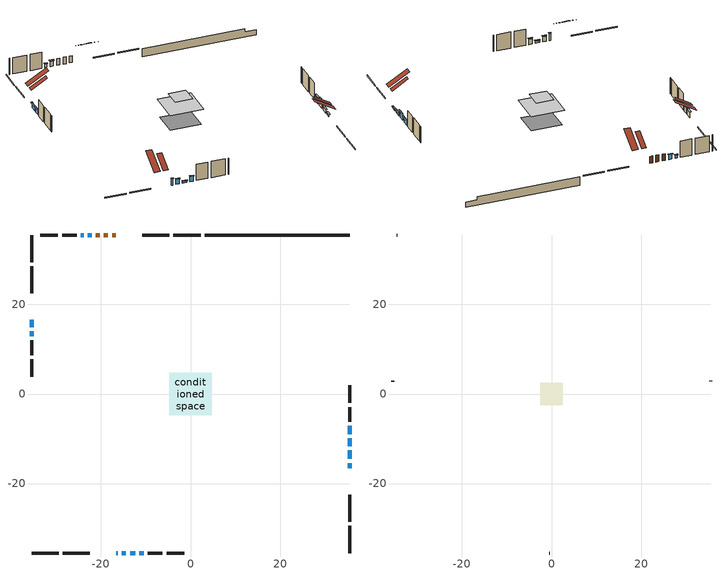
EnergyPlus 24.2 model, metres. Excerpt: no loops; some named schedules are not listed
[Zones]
conditioned space
 floor adiabatic (AdiabaticFloorConstruction): -4.73,-4.73 -4.73,4.73 4.73,4.73 4.73,-4.73 z3.12
 floor foundation (Slab1 construction): -4.35,-3.73 -4.35,3.73 4.35,3.73 4.35,-3.73 z-1.83
 wall outside (RimJoist1 construction): 2.26,35.5 -3.8,35.5 / -35.5,-35.5 -29.44,-35.5 / -35.5,35.5 -35.5,29.44 / 35.5,-35.5 35.5,-29.44 z0.68:0.98
 wall outside (RimJoist2 construction): -4.73,35.5 -10.79,35.5 / -28.51,-35.5 -22.45,-35.5 / -35.5,28.51 -35.5,22.45 / 35.5,-28.51 35.5,-22.45 z0.68:0.98
 wall outside (AdiabaticWallConstruction 1): -16.64,35.5 -17.5,35.5 / -18.42,35.5 -19.31,35.5 / -20.24,35.5 -21.1,35.5 z0.68:2.71
 wall outside (AdiabaticWallConstruction): -16.6,-35.5 -16.27,-35.5 / 35.5,-11.64 35.5,-9.87 z0.68:2.71; -22.03,35.5 -22.94,35.5 / -15.34,-35.5 -14.43,-35.5 z0.68:2.21; -23.87,35.5 -24.48,35.5 / 35.5,-14.51 35.5,-12.57 z0.68:1.65; 35.5,-16.6 35.5,-15.43 / -13.5,-35.5 -12.33,-35.5 z0.68:1.24; -35.5,16.6 -35.5,14.92 / -35.5,14 -35.5,12.88 / 35.5,-8.94 35.5,-7.11 z0.68:2.2; -11.4,-35.5 -10.44,-35.5 z0.68:2.26
 wall outside (Wall1 construction): -25.41,35.5 -28.66,35.5 / -9.51,-35.5 -6.26,-35.5 / -35.5,11.95 -35.5,8.7 / 35.5,-6.18 35.5,-2.93 z0.68:5.56
 wall outside (Wall2 construction): -29.59,35.5 -33.51,35.5 / -5.33,-35.5 -1.4,-35.5 / -35.5,7.77 -35.5,3.85 / 35.5,-2 35.5,1.92 z0.68:5.56
 wall foundation (FoundationWall1 construction): 3.19,35.5,-1.83 3.19,35.5,0.68 32.27,35.5,0.68 32.27,35.5,-0.26 35.5,35.5,-0.26 35.5,35.5,-1.83
 window (WindowConstruction 9): -16.6,-35.5 -16.27,-35.5 z0.68:2.71
 window (WindowConstruction 6): -22.03,35.5 -22.94,35.5 z0.68:2.2
 window (WindowConstruction 7): -23.87,35.5 -24.48,35.5 z0.68:1.65
 window (WindowConstruction 8): -15.34,-35.5 -14.43,-35.5 z0.68:2.2
 window (WindowConstruction 10): 35.5,-16.6 35.5,-15.43 z0.68:1.24
 window (WindowConstruction 11): -13.5,-35.5 -12.33,-35.5 z0.68:1.24
 window (WindowConstruction): -35.5,16.6 -35.5,14.93 z0.68:2.2
 window (WindowConstruction 1): -35.5,14 -35.5,12.88 z0.68:2.2
 window (WindowConstruction 2): 35.5,-14.51 35.5,-12.57 z0.68:1.65
 window (WindowConstruction 3): 35.5,-11.64 35.5,-9.87 z0.68:2.71
 window (WindowConstruction 4): -11.4,-35.5 -10.44,-35.5 z0.68:2.26
 window (WindowConstruction 5): 35.5,-8.94 35.5,-7.11 z0.68:2.2
 door (Door): -16.64,35.5 -17.49,35.5 z0.68:2.71
 door (Door 1): -18.42,35.5 -19.31,35.5 z0.68:2.71
 door (Door 2): -20.24,35.5 -21.1,35.5 z0.68:2.71
 ceiling adiabatic (AdiabaticFloorConstruction): 4.73,-4.73 4.73,4.73 -4.73,4.73 -4.73,-4.73 z3.12
 roof outside (Roof1 construction): -13.43,35.5,5.56 -13.43,29.58,9.01 -11.71,29.58,9.01 -11.71,35.5,5.56; -19.81,-35.5,5.56 -19.81,-29.58,9.01 -21.52,-29.58,9.01 -21.52,-35.5,5.56; -35.5,19.81,5.56 -29.58,19.81,9.01 -29.58,21.52,9.01 -35.5,21.52,5.56; 35.5,-19.81,5.56 29.58,-19.81,9.01 29.58,-21.52,9.01 35.5,-21.52,5.56
attic - vented
 floor to conditioned space (Floor1 construction Reversed): -2.51,-2.51 -2.51,2.51 2.51,2.51 2.51,-2.51 z5.56
 wall outside (Wall3 construction): -34.44,35.5 -34.57,35.5 / -0.48,-35.5 -0.35,-35.5 / -35.5,2.92 -35.5,2.79 / 35.5,2.85 35.5,2.98 z0.68:5.56
 roof outside (Roof2 construction): -15.71,35.5,5.56 -15.71,30.83,8.28 -14.36,30.83,8.28 -14.36,35.5,5.56; -17.53,-35.5,5.56 -17.53,-30.83,8.28 -18.88,-30.83,8.28 -18.88,-35.5,5.56; -35.5,17.53,5.56 -30.83,17.53,8.28 -30.83,18.88,8.28 -35.5,18.88,5.56; 35.5,-17.53,5.56 30.83,-17.53,8.28 30.83,-18.88,8.28 35.5,-18.88,5.56
shading: -16.07,-35.5 -16.8,-35.5 -16.8,-35.91 -16.07,-35.91 z2.91; -23.14,35.5 -21.83,35.5 -21.83,35.91 -23.14,35.91 z2.41; -24.68,35.5 -23.67,35.5 -23.67,35.91 -24.68,35.91 z1.85; -14.23,-35.5 -15.54,-35.5 -15.54,-35.91 -14.23,-35.91 z2.41; 35.5,-15.23 35.5,-16.8 35.91,-16.8 35.91,-15.23 z1.44; -12.13,-35.5 -13.7,-35.5 -13.7,-35.91 -12.13,-35.91 z1.44; -35.5,14.72 -35.5,16.8 -35.91,16.8 -35.91,14.72 z2.41; -35.5,12.68 -35.5,14.2 -35.91,14.2 -35.91,12.68 z2.41; 35.5,-12.37 35.5,-14.71 35.91,-14.71 35.91,-12.37 z1.85; 35.5,-9.67 35.5,-11.84 35.91,-11.84 35.91,-9.67 z2.91; -10.24,-35.5 -11.6,-35.5 -11.6,-35.91 -10.24,-35.91 z2.46; 35.5,-6.91 35.5,-9.14 35.91,-9.14 35.91,-6.91 z2.41
[Building]
Building 1: Terrain=Suburbs
[Site:Location]
Quebec Intl AP_QC: Latitude {deg}=46.8; Longitude {deg}=-71.38; Time Zone {hr}=-5; Elevation {m}=74; Keep Site Location Information=Yes
[Site:GroundTemperature:Shallow]
0.0108218, -2.24938, -2.43038, -1.3578, 2.94801, 7.23376, 10.9493, 13.303, 13.5029, 11.5886, 7.96783, 3.81355
[Site:WaterMainsTemperature]
Calculation Method=Schedule; Temperature Schedule=mains temperature schedule
[Material] Roughness=Rough; Thermal Absorptance=0.9
Name | Thickness {m} | Conductivity {W/m-K} | Density {kg/m3} | Specific Heat {J/kg-K} | Solar Absorptance | Visible Absorptance
asphalt or fiberglass shingles | 0.00635 | 0.162714 | 1121.4 | 1465.45 | 0.4 | 0.4
ceiling loosefill ins | 0.169333 | 0.0480833 | 16.02 | 1046.75 | 0.7 | 0.7
ceiling stud and cavity | 0.1397 | 0.120941 | 65.682 | 1177.47 | 0.7 | 0.7
concrete 4.0 in. | 0.1016 | 1.803125 | 2242.8 | 837.4 | 0.7 | 0.7
concrete 8.0 in. | 0.2032 | 1.803125 | 2242.8 | 837.4 | 0.7 | 0.7
door material | 0.04445 | 0.327969 | 512.64 | 1214.23 | 0.7 | 0.7
door material 1 | 0.04445 | 0.188738 | 512.64 | 1214.23 | 0.7 | 0.7
exterior vertical ins | 0.00187669 | 0.029427 | 32.04 | 1214.23 | 0.7 | 0.7
floor covering | 0.0127 | 0.0433444 | 54.468 | 1339.84 | 0.6 | 0.6
floor rigid ins; wall rigid ins 1 | 0.512978 | 0.029427 | 32.04 | 1214.23 | 0.7 | 0.7
floor stud and cavity | 0.1397 | 1.75129 | 37.0049 | 1207.88 | 0.7 | 0.7
furniture material conditioned space 1 | 0.1524 | 0.115458 | 640.8 | 1214.23 | 0.6 | 0.6
gypsum board | 0.0127 | 0.160291 | 801 | 837.4 | 0.6 | 0.6
gypsum board 1 | 0.0127 | 0.160291 | 801 | 837.4 | 0.7 | 0.7
osb sheathing 0.5 in. | 0.0127 | 0.115458 | 512.64 | 1214.23 | 0.7 | 0.7
osb sheathing 0.75 in. | 0.01905 | 0.115458 | 512.64 | 1214.23 | 0.7 | 0.7
osb sheathing 2.0 in. | 0.0508 | 0.115458 | 512.64 | 1214.23 | 0.7 | 0.7
rim joist rigid ins; wall rigid ins | 0.051816 | 0.029427 | 32.04 | 1214.23 | 0.7 | 0.7
rim joist stud and cavity | 0.0508 | 0.353641 | 125.044 | 1163.47 | 0.6 | 0.6
rim joist stud and cavity 1 | 0.0508 | 0.0327625 | 125.044 | 1163.47 | 0.6 | 0.6
roof rigid ins | 0.103632 | 0.029427 | 32.04 | 1214.23 | 0.7 | 0.7
roof stud and cavity | 0.2032 | 0.240585 | 78.34581 | 1123.46 | 0.7 | 0.7
wall stud and cavity | 0.1397 | 0.120759 | 139.0536 | 1170.24 | 0.7 | 0.7
wall stud and cavity 1 | 0.1397 | 0.120028 | 139.0536 | 1170.24 | 0.7 | 0.7
wall stud and cavity 2 | 0.0889 | 6.9971 | 50.32683 | 1063.81 | 0.6 | 0.6
wall stud and cavity 3 | 0.0889 | 0.380278 | 52.3479 | 1209.89 | 0.7 | 0.7
wall stud and cavity 4 | 0.0889 | 0.391764 | 83.0341 | 1211.67 | 0.7 | 0.7
wood siding | 0.0254 | 0.102417 | 544.68 | 1172.36 | 0.4 | 0.4
wood siding 1 | 0.00254 | 0.102417 | 544.68 | 1172.36 | 0.4 | 0.4
wood siding 2; wood siding 3; wood siding 4 | 0.0254 | 0.102417 | 544.68 | 1172.36 | 0.7 | 0.7
[WindowMaterial:SimpleGlazingSystem]
Name | U-Factor {W/m2-K} | Solar Heat Gain Coefficient
WindowMaterial | 2.90941 | 0.64
WindowMaterial 1 | 2.929848 | 0.61
WindowMaterial 2 | 2.95994 | 0.56
WindowMaterial 3 | 4.23352 | 0.68
WindowMaterial 4 | 2.938365 | 0.6
WindowMaterial 5 | 2.94348 | 0.59
WindowMaterial 6 | 2.82935 | 0.59
WindowMaterial 7 | 2.99401 | 0.51
WindowMaterial 8 | 5.7467 | 0.59
WindowMaterial 9 | 7.43988 | 0.7
[Construction]
AdiabaticFloorConstruction: floor stud and cavity, floor rigid ins, osb sheathing 0.75 in., floor covering
AdiabaticWallConstruction: wood siding 3, wall rigid ins 1, wall stud and cavity 3, gypsum board
AdiabaticWallConstruction 1: wood siding 4, wall rigid ins 1, wall stud and cavity 3, gypsum board
Door; Door 2: door material
Door 1: door material 1
Floor1 construction Reversed: gypsum board, ceiling stud and cavity, ceiling loosefill ins
FoundationWall1 construction: concrete 8.0 in., gypsum board 1
furniture construction conditioned space 1: furniture material conditioned space 1
PartitionWallConstruction: gypsum board, wall stud and cavity 4, gypsum board
RimJoist1 construction: wood siding 2, osb sheathing 2.0 in., rim joist stud and cavity
RimJoist2 construction: wood siding 2, rim joist rigid ins, osb sheathing 2.0 in., rim joist stud and cavity 1
Roof1 construction: asphalt or fiberglass shingles, roof rigid ins, osb sheathing 0.75 in., roof stud and cavity, gypsum board
Roof2 construction: asphalt or fiberglass shingles
Slab1 construction: concrete 4.0 in.
Wall1 construction: wood siding, wall rigid ins, osb sheathing 0.5 in., wall stud and cavity, gypsum board
Wall2 construction: wood siding, wall rigid ins, osb sheathing 0.5 in., wall stud and cavity 1, gypsum board
Wall3 construction: wood siding 1, wall stud and cavity 2
WindowConstruction: WindowMaterial
WindowConstruction 1: WindowMaterial 1
WindowConstruction 10; WindowConstruction 11: WindowMaterial 9
WindowConstruction 2: WindowMaterial 2
WindowConstruction 3: WindowMaterial 3
WindowConstruction 4: WindowMaterial 4
WindowConstruction 5; WindowConstruction 8: WindowMaterial 5
WindowConstruction 6: WindowMaterial 6
WindowConstruction 7: WindowMaterial 7
WindowConstruction 9: WindowMaterial 8
[Zone] Multiplier=1; Part of Total Floor Area=Yes
Name | Volume {m3}
attic - vented | 10.6109
conditioned space | 527.3
[Space]
Name | Zone | Volume {m3}
attic - vented 1 | attic - vented | 10.6109
conditioned space 1 | conditioned space | 527.3
[ZoneInfiltration:EffectiveLeakageArea]
infil attic - vented 1: Zone or Space=attic - vented 1; Schedule=Always On Discrete; Effective Air Leakage Area {cm2}=929.723; Stack Coefficient=0.000528302; Wind Coefficient=1.55296e-05
[ZoneMixing]
whole house fan mix: Zone or Space=attic - vented; Schedule=Always On Continuous; Design Flow Rate Calculation Method=Flow/Zone; Design Flow Rate {m3/s}=0; Source Zone or Space=conditioned space
[SurfaceProperty:ExposedFoundationPerimeter]
Slab1: Exposed Perimeter Calculation Method=TotalExposedPerimeter; Total Exposed Perimeter {m}=32.309
[InternalMass] Zone or ZoneList=conditioned space; Space or SpaceList=conditioned space 1
Name | Construction | Surface Area {m2}
furniture mass conditioned space 1 | furniture construction conditioned space 1 | 61.6999
partition wall mass | PartitionWallConstruction | 154.25
[Lights]
interior lighting: Zone or ZoneList or Space or SpaceList=conditioned space 1; Schedule=interior lighting schedule; Design Level Calculation Method=LightingLevel; Lighting Level {W}=343.2; Return Air Fraction=0; Fraction Radiant=0.6; Fraction Visible=0.2; Fraction Replaceable=1
[People]
occupants: Zone or ZoneList or Space or SpaceList=conditioned space 1; Number of People Schedule=occupants schedule; Number of People Calculation Method=People; Number of People=3; Fraction Radiant=0.314171; Sensible Heat Fraction=0.56303; Activity Level Schedule=occupants activity schedule; Carbon Dioxide Generation Rate {m3/s-W}=0; Enable ASHRAE 55 Comfort Warnings=No; Mean Radiant Temperature Calculation Type=EnclosureAveraged
[ElectricEquipment] Zone or ZoneList or Space or SpaceList=conditioned space 1; Design Level Calculation Method=EquipmentLevel
Name | Schedule | Design Level {W} | Fraction Latent | Fraction Radiant | Fraction Lost
clothes dryer | clothes dryer schedule | 140.772 | 0.015 | 0.081 | 0.85
clothes washer | clothes washer schedule | 32.1985 | 0.03 | 0.162 | 0.7
cooking range | cooking range schedule | 215.147 | 0.08 | 0.432 | 0.2
dishwasher | dishwasher schedule | 66.8632 | 0.3 | 0.18 | 0.4
fridge | fridge schedule | 72.9452 | 0 | 0.6 | 0
mech vent house fan | mech vent house fan schedule | 0 | 0 | 0 | 1
mech vent house fan cfis | mech vent house fan cfis schedule | 0 | 0 | 0 | 0
mech vent range fan 0 | mech vent range fan 0 schedule | 57 | 0 | 0 | 1
misc plug loads | misc plug loads schedule | 494.7 | 0.045 | 0.513 | 0.1
whole house fan | Always On Discrete | 0 | 0 | 0 | 1
[OtherEquipment] Zone or ZoneList or Space or SpaceList=conditioned space 1; Design Level Calculation Method=EquipmentLevel
Name | Fuel Type | Schedule | Design Level {W} | Fraction Latent | Fraction Radiant | Fraction Lost
clothes dryer 1 | Electricity | clothes dryer schedule | 0 | 0.015 | 0.081 | 0.85
cooking range 1 | Electricity | cooking range schedule | 0 | 0.08 | 0.432 | 0.2
general water use latent | None | general water use schedule | 62.594 | 1 | 0 | 0
general water use sensible | None | general water use schedule | -61.6891 | 0 | 0.6 | 0
mech vent house fan latent load | None | Always On Discrete | 0 | 1 | 0 | 0
mech vent house fan sensible load | None | Always On Discrete | 0 | 0 | 0 | 0
water heater energy adjustment1 | Electricity | Always On Discrete | 0.01 | 0 | 0 | 1
[ZoneInfiltration:DesignFlowRate] Zone or ZoneList or Space or SpaceList=conditioned space 1; Schedule=Always On Discrete; Design Flow Rate Calculation Method=Flow/Zone; Design Flow Rate {m3/s}=0
infil flow; natural vent flow; whole house fan flow
[ZoneControl:Thermostat]
conditioned space Thermostat: Zone or ZoneList=conditioned space; Control Type Schedule=conditioned space Thermostat Schedule; Control 1=conditioned space temperature setpoint; Temperature Difference Between Cutout And Setpoint {deltaC}=0
[ZoneHVAC:Baseboard:Convective:Electric]
electric baseboard: Availability Schedule=Always On Discrete; Heating Design Capacity {W}=14635.4; Efficiency=1
[AirLoopHVAC:UnitarySystem]
unit heater unitary system: Control Type=Load; Controlling Zone or Thermostat Location=conditioned space; Dehumidification Control Type=None; Availability Schedule=Always On Discrete; Supply Fan=unit heater supply fan; Fan Placement=BlowThrough; Supply Air Fan Operating Mode Schedule=unit heater auto fan schedule; Heating Coil=unit heater htg coil; DX Heating Coil Sizing Ratio=1; Use DOAS DX Cooling Coil=No; Minimum Supply Air Temperature {C}=2; Latent Load Control=SensibleOnlyLoadControl; Cooling Supply Air Flow Rate Method=None; Heating Supply Air Flow Rate Method=SupplyAirFlowRate; Heating Supply Air Flow Rate {m3/s}=0.00141584; No Load Supply Air Flow Rate Method=SupplyAirFlowRate; No Load Supply Air Flow Rate {m3/s}=0; No Load Supply Air Flow Rate Control Set To Low Speed=Yes; Maximum Supply Air Temperature {C}=48.8889; Maximum Outdoor Dry-Bulb Temperature for Supplemental Heater Operation {C}=21; Ancillary On-Cycle Electric Power {W}=0; Ancillary Off-Cycle Electric Power {W}=0
[Fan:SystemModel]
unit heater supply fan: Availability Schedule=Always On Discrete; Design Maximum Air Flow Rate {m3/s}=0.00141584; Speed Control Method=Discrete; Electric Power Minimum Flow Rate Fraction=0.2; Design Pressure Rise {Pa}=500; Motor Efficiency=1; Motor In Air Stream Fraction=1; Design Electric Power Consumption {W}=Autosize; Design Power Sizing Method=PowerPerFlow; Electric Power Per Unit Flow Rate {W/(m3/s)}=28251.7; Electric Power Per Unit Flow Rate Per Unit Pressure {W/((m3/s)-Pa)}=1.66667; Fan Total Efficiency=0.7; Motor Loss Radiative Fraction=0; Number of Speeds=1; Speed Flow Fraction 1=1; Speed Electric Power Fraction 1=1
[Coil:Heating:Fuel]
unit heater htg coil: Availability Schedule=Always On Discrete; Fuel Type=OtherFuel1; Burner Efficiency=0.3; Nominal Capacity {W}=0.293071; On Cycle Parasitic Electric Load {W}=0; Off Cycle Parasitic Fuel Load {W}=0
[Zone equipment]
conditioned space: electric baseboard, unit heater unitary system
[Foundation:Kiva]
Foundation Kiva 1: Initial Indoor Air Temperature {C}=18; Wall Height Above Grade {m}=0.680009; Wall Depth Below Slab {m}=0.2032; Custom Block Material Name 1=exterior vertical ins; Custom Block Depth 1 {m}=2.51; Custom Block X Position 1 {m}=0.2159; Custom Block Z Position 1 {m}=0
[Foundation:Kiva:Settings]
Soil Conductivity {W/m-K}=0.849921; Soil Density {kg/m3}=1842.3; Soil Specific Heat {J/kg-K}=418.7; Ground Solar Absorptivity=0.9; Ground Thermal Absorptivity=0.9; Ground Surface Roughness {m}=0.03; Far-Field Width {m}=40; Deep-Ground Boundary Condition=ZeroFlux; Deep-Ground Depth {m}=40; Minimum Cell Dimension {m}=0.2; Maximum Cell Growth Coefficient=3; Simulation Timestep=Timestep
[Exterior:Lights]
exterior lighting: Schedule=exterior lighting schedule; Design Level {W}=75.6
[EnergyManagementSystem:GlobalVariable]
infil_program_Qfan
infil_program_Qinf
natural_vent_program_Qnv
natural_vent_program_Qwhf
[EnergyManagementSystem:Sensor]
Name | Output:Variable or Output:Meter Index Key | Output:Variable or Output:Meter
airflow_gain | infil flow | Infiltration Sensible Heat Gain Energy
airflow_gain_1 | natural vent flow | Infiltration Sensible Heat Gain Energy
airflow_gain_2 | whole house fan flow | Infiltration Sensible Heat Gain Energy
airflow_loss | infil flow | Infiltration Sensible Heat Loss Energy
airflow_loss_1 | natural vent flow | Infiltration Sensible Heat Loss Energy
airflow_loss_2 | whole house fan flow | Infiltration Sensible Heat Loss Energy
clg_load_cond |  | Cooling:EnergyTransfer:Zone:CONDITIONED SPACE
clg_sp_s; clg_sp_s_1 | cooling setpoint | Schedule Value
clothes_dryer_exhaust_0_sch_s | clothes dryer exhaust 0 schedule | Schedule Value
conditioned_space_clg_unmet_s | conditioned space | Zone Cooling Setpoint Not Met Time
conditioned_space_htg_unmet_s | conditioned space | Zone Heating Setpoint Not Met Time
cool_season | cooling season schedule | Schedule Value
fridge_tin_s | conditioned space | Zone Mean Air Temperature
htg_load_cond |  | Heating:EnergyTransfer:Zone:CONDITIONED SPACE
htg_sp_s; htg_sp_s_1 | heating setpoint | Schedule Value
ig_ee_conv | clothes dryer | Electric Equipment Convective Heating Energy
ig_ee_conv_2 | cooking range | Electric Equipment Convective Heating Energy
ig_ee_conv_4 | fridge | Electric Equipment Convective Heating Energy
ig_ee_conv_5 | misc plug loads | Electric Equipment Convective Heating Energy
ig_ee_conv_6 | whole house fan | Electric Equipment Convective Heating Energy
ig_ee_rad | clothes dryer | Electric Equipment Radiant Heating Energy
ig_ee_rad_2 | cooking range | Electric Equipment Radiant Heating Energy
ig_ee_rad_4 | fridge | Electric Equipment Radiant Heating Energy
ig_ee_rad_5 | misc plug loads | Electric Equipment Radiant Heating Energy
ig_ee_rad_6 | whole house fan | Electric Equipment Radiant Heating Energy
ig_lgt_conv | interior lighting | Lights Convective Heating Energy
ig_lgt_rad | interior lighting | Lights Radiant Heating Energy
ig_lgt_vis | interior lighting | Lights Visible Radiation Heating Energy
ig_oe_conv | clothes dryer 1 | Other Equipment Convective Heating Energy
ig_oe_conv_1 | cooking range 1 | Other Equipment Convective Heating Energy
ig_oe_conv_2 | general water use latent | Other Equipment Convective Heating Energy
ig_oe_conv_3 | general water use sensible | Other Equipment Convective Heating Energy
ig_oe_conv_4 | water heater energy adjustment1 | Other Equipment Convective Heating Energy
ig_oe_rad | clothes dryer 1 | Other Equipment Radiant Heating Energy
ig_oe_rad_1 | cooking range 1 | Other Equipment Radiant Heating Energy
ig_oe_rad_2 | general water use latent | Other Equipment Radiant Heating Energy
ig_oe_rad_3 | general water use sensible | Other Equipment Radiant Heating Energy
ig_oe_rad_4 | water heater energy adjustment1 | Other Equipment Radiant Heating Energy
ig_ppl_conv | occupants | People Convective Heating Energy
ig_ppl_rad | occupants | People Radiant Heating Energy
im_conv | furniture mass conditioned space 1 | Surface Inside Face Convection Heat Gain Energy
im_conv_1 | partition wall mass | Surface Inside Face Convection Heat Gain Energy
im_ig | furniture mass conditioned space 1 | Surface Inside Face Internal Gains Radiation Heat Gain Energy
im_ig_1 | partition wall mass | Surface Inside Face Internal Gains Radiation Heat Gain Energy
im_lgt | furniture mass conditioned space 1 | Surface Inside Face Lights Radiation Heat Gain Energy
im_lgt_1 | partition wall mass | Surface Inside Face Lights Radiation Heat Gain Energy
im_sol | furniture mass conditioned space 1 | Surface Inside Face Solar Radiation Heat Gain Energy
im_sol_1 | partition wall mass | Surface Inside Face Solar Radiation Heat Gain Energy
im_surf | furniture mass conditioned space 1 | Surface Inside Face Net Surface Thermal Radiation Heat Gain Energy
im_surf_1 | partition wall mass | Surface Inside Face Net Surface Thermal Radiation Heat Gain Energy
mech_vent_range_fan_0_sch_s | mech vent range fan 0 schedule | Schedule Value
mv_conv | mech vent house fan | Electric Equipment Convective Heating Energy
mv_conv_1 | mech vent house fan cfis | Electric Equipment Convective Heating Energy
mv_conv_2 | mech vent range fan 0 | Electric Equipment Convective Heating Energy
mv_conv_3 | mech vent house fan latent load | Other Equipment Convective Heating Energy
mv_conv_4 | mech vent house fan sensible load | Other Equipment Convective Heating Energy
mv_rad | mech vent house fan | Electric Equipment Radiant Heating Energy
mv_rad_1 | mech vent house fan cfis | Electric Equipment Radiant Heating Energy
mv_rad_2 | mech vent range fan 0 | Electric Equipment Radiant Heating Energy
mv_rad_3 | mech vent house fan latent load | Other Equipment Radiant Heating Energy
mv_rad_4 | mech vent house fan sensible load | Other Equipment Radiant Heating Energy
natural_vent_s | natural vent schedule | Schedule Value
out_pb_s |  | Site Outdoor Air Barometric Pressure
out_wt_s |  | Site Outdoor Air Humidity Ratio
site_vw_s |  | Site Wind Speed
ss_back_out | Window1 | Surface Window Shortwave from Zone Back Out Window Heat Transfer Rate
ss_back_out_1 | Window10 | Surface Window Shortwave from Zone Back Out Window Heat Transfer Rate
ss_back_out_10 | Window7 | Surface Window Shortwave from Zone Back Out Window Heat Transfer Rate
ss_back_out_11 | Window8 | Surface Window Shortwave from Zone Back Out Window Heat Transfer Rate
ss_back_out_2 | Window11 | Surface Window Shortwave from Zone Back Out Window Heat Transfer Rate
ss_back_out_3 | Window12 | Surface Window Shortwave from Zone Back Out Window Heat Transfer Rate
ss_back_out_4 | Window13 | Surface Window Shortwave from Zone Back Out Window Heat Transfer Rate
ss_back_out_5 | Window14 | Surface Window Shortwave from Zone Back Out Window Heat Transfer Rate
ss_back_out_6 | Window2 | Surface Window Shortwave from Zone Back Out Window Heat Transfer Rate
ss_back_out_7 | Window3 | Surface Window Shortwave from Zone Back Out Window Heat Transfer Rate
ss_back_out_8 | Window4 | Surface Window Shortwave from Zone Back Out Window Heat Transfer Rate
ss_back_out_9 | Window6 | Surface Window Shortwave from Zone Back Out Window Heat Transfer Rate
ss_conv | Door1 | Surface Inside Face Convection Heat Gain Energy
ss_conv_1 | Door2 | Surface Inside Face Convection Heat Gain Energy
ss_conv_10 | Window3 | Surface Inside Face Convection Heat Gain Energy
ss_conv_11 | Window4 | Surface Inside Face Convection Heat Gain Energy
ss_conv_12 | Window6 | Surface Inside Face Convection Heat Gain Energy
ss_conv_13 | Window7 | Surface Inside Face Convection Heat Gain Energy
ss_conv_14 | Window8 | Surface Inside Face Convection Heat Gain Energy
ss_conv_2 | Door3 | Surface Inside Face Convection Heat Gain Energy
ss_conv_3 | Window1 | Surface Inside Face Convection Heat Gain Energy
ss_conv_4 | Window10 | Surface Inside Face Convection Heat Gain Energy
ss_conv_5 | Window11 | Surface Inside Face Convection Heat Gain Energy
ss_conv_6 | Window12 | Surface Inside Face Convection Heat Gain Energy
ss_conv_7 | Window13 | Surface Inside Face Convection Heat Gain Energy
ss_conv_8 | Window14 | Surface Inside Face Convection Heat Gain Energy
ss_conv_9 | Window2 | Surface Inside Face Convection Heat Gain Energy
ss_ig | Door1 | Surface Inside Face Internal Gains Radiation Heat Gain Energy
ss_ig_1 | Door2 | Surface Inside Face Internal Gains Radiation Heat Gain Energy
ss_ig_10 | Window3 | Surface Inside Face Internal Gains Radiation Heat Gain Energy
ss_ig_11 | Window4 | Surface Inside Face Internal Gains Radiation Heat Gain Energy
ss_ig_12 | Window6 | Surface Inside Face Internal Gains Radiation Heat Gain Energy
ss_ig_13 | Window7 | Surface Inside Face Internal Gains Radiation Heat Gain Energy
ss_ig_14 | Window8 | Surface Inside Face Internal Gains Radiation Heat Gain Energy
ss_ig_2 | Door3 | Surface Inside Face Internal Gains Radiation Heat Gain Energy
ss_ig_3 | Window1 | Surface Inside Face Internal Gains Radiation Heat Gain Energy
ss_ig_4 | Window10 | Surface Inside Face Internal Gains Radiation Heat Gain Energy
ss_ig_5 | Window11 | Surface Inside Face Internal Gains Radiation Heat Gain Energy
ss_ig_6 | Window12 | Surface Inside Face Internal Gains Radiation Heat Gain Energy
ss_ig_7 | Window13 | Surface Inside Face Internal Gains Radiation Heat Gain Energy
ss_ig_8 | Window14 | Surface Inside Face Internal Gains Radiation Heat Gain Energy
ss_ig_9 | Window2 | Surface Inside Face Internal Gains Radiation Heat Gain Energy
ss_lgt | Door1 | Surface Inside Face Lights Radiation Heat Gain Energy
ss_lgt_1 | Door2 | Surface Inside Face Lights Radiation Heat Gain Energy
